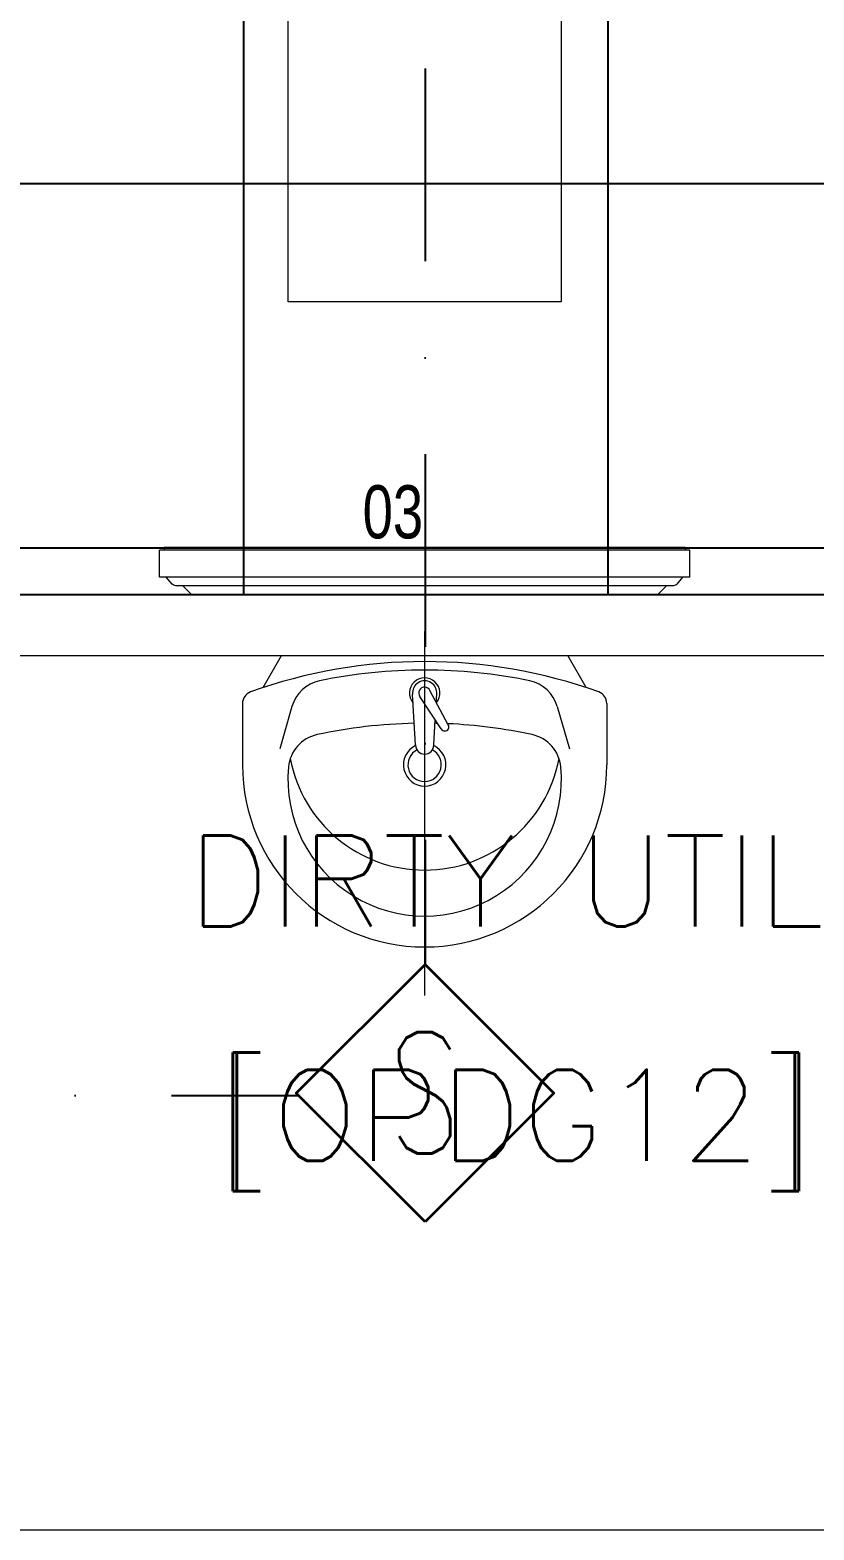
# Model space of a CAD drawing. Header units: inches. Extents: x -246178 to 57169, y -29325 to 19878.
# Drawn here: x 11648 to 12939, y -10017 to -7547 of the extents above; entities that cross this region are included whole.
import ezdxf
from ezdxf.enums import TextEntityAlignment as Align

# ---------------------------------------------------------------- set-up
doc = ezdxf.new("R2010")
doc.units = ezdxf.units.IN
doc.header["$LTSCALE"] = 25
doc.header["$MEASUREMENT"] = 0
doc.linetypes.add('DASHDOT', pattern=[25.4, 12.7, -6.35, 0, -6.35])
doc.layers.get('0').update_dxf_attribs({"color": 8})
for name, color, linetype, lineweight in [('00-Ground Floor$0$72_EGR_BASE_TEXT', 252, 'Continuous', 5), ('00-Ground Floor$0$72_EGR_EQP_TAG', 142, 'Continuous', 5), ('00-Ground Floor$0$LOADING', 253, 'Continuous', 5), ('00-Ground Floor$0$SANIT', 250, 'Continuous', 5), ('00-Ground Floor$0$Walls', 251, 'Continuous', 5), ('E-LITE-CLNG-CNDT', 6, 'DASHDOT', 35), ('F-ALRM-CLNG @ 100', 33, 'Continuous', 35), ('F-ALRM-CLNG-CNDT', 51, 'DASHDOT', 25)]:
    doc.layers.add(name, color=color, linetype=linetype, lineweight=lineweight)
doc.layers.add('00-Ground Floor$0$False Ceiling', color=251, linetype='Continuous')
doc.styles.add('00-Ground Floor$0$SIMPLEX', font='SIMPLEX.shx', dxfattribs={"height": 150})
doc.styles.add('00-Ground Floor$0$X3G_ENTITY_257CFD', font='swisscl.ttf', dxfattribs={"height": 200})
doc.styles.add('DC_Simplex', font='SIMPLEX.shx', dxfattribs={"width": 0.7})

# ---------------------------------------------------------------- blocks, each defined once
blk = doc.blocks.new('00-Ground Floor$0$DM15862C-P')
at = {"lineweight": 0}
for p, q in [((-0.3835, 0), (-0.3983, -0.0149)), ((0.3835, 0), (-0.3835, 0)), ((0.3835, 0), (0.3983, -0.0149)), ((-0.4157, -0.0175), (-0.4256, -0.0287)), ((0.41, -0.0149), (-0.4099, -0.0149)), ((0.4157, -0.0175), (0.4254, -0.0287)), ((-0.4367, -0.0287), (-0.4367, -0.0734)), ((0.4365, -0.0287), (-0.4367, -0.0287)), ((0.4365, -0.0287), (0.4365, -0.0734)), ((0.4365, -0.0734), (-0.4367, -0.0734)), ((-0.4291, -0.078), (-0.4291, -0.0734)), ((0.429, -0.078), (0.429, -0.0734)), ((0.429, -0.078), (-0.4291, -0.078))]:
    blk.add_line(p, q, dxfattribs=at)
for points in [[(-0.4099, -0.0149), (-0.4121, -0.0149), (-0.4141, -0.0158), (-0.4157, -0.0175)], [(0.4157, -0.0175), (0.4141, -0.0158), (0.4121, -0.0149), (0.41, -0.0149)]]:
    blk.add_open_spline(points, degree=3, dxfattribs=at)
blk = doc.blocks.new('00-Ground Floor$0$lav-manta 60')
at = {"layer": '00-Ground Floor$0$SANIT'}
for p, q in [((0, 0.04), (0, -0.56)), ((-0.2658, -0.0529), (-0.2358, 0)), ((-0.2358, 0), (0.2358, 0)), ((0.2658, -0.0529), (0.2358, 0)), ((-0.015, -0.1473), (-0.0199, -0.064)), ((0.0274, -0.121), (-0.0078, -0.0673)), ((0.0389, -0.1142), (0.0087, -0.0575)), ((0.0191, -0.077), (0.0199, -0.064)), ((-0.3, -0.0789), (-0.3, -0.18)), ((-0.2185, -0.0841), (-0.2383, -0.1537)), ((0.2185, -0.0841), (0.2383, -0.1537)), ((0.3, -0.0789), (0.3, -0.18)), ((0.015, -0.1473), (0.0174, -0.1057))]:
    blk.add_line(p, q, dxfattribs=at)
for centre, radius, start, end in [((0, -0.8557), 0.8457, 70.1771, 109.8229), ((0, -0.8696), 0.8457, 78.1914, 101.8086), ((-0.1608, -0.1006), 0.06, 101.8086, 164.0794), ((0, -0.0617), 0.025, 320.7474, 220.368), ((0, -0.0617), 0.02, 353.2671, 186.682), ((0.1608, -0.1006), 0.06, 15.9206, 78.1914), ((-0.28, -0.0789), 0.02, 109.8229, 180), ((0, -0.0617), 0.00966, 25.4127, 215.9577), ((0.28, -0.0789), 0.02, 0, 70.1771), ((0, -0.9572), 0.8457, 91.1572, 102.0883), ((0, -0.9572), 0.8457, 88.5486, 88.844), ((0.0332, -0.1176), 0.00666, 210.6852, 30.6852), ((0, -0.9572), 0.8457, 77.9117, 87.4274), ((-0.1645, -0.189), 0.06, 102.0883, 174.8142), ((0, -0.1473), 0.015, 180, 0), ((0.1645, -0.189), 0.06, 5.1858, 77.9117), ((0, -0.1282), 0.2252, 190.6097, 349.3903), ((0, -0.18), 0.035, 115.3106, 64.6894), ((0, -0.18), 0.0275, 117.1496, 62.8504), ((0, -0.18), 0.3, 180, 0), ((0, -0.2039), 0.2252, 174.8142, 5.1858)]:
    blk.add_arc(centre, radius, start, end, dxfattribs=at)
blk = doc.blocks.new('00-Ground Floor$0$A$Ce9e1c4c3')
at = {"layer": '00-Ground Floor$0$False Ceiling', "color": 254, "linetype": 'Continuous'}
for p, q in [((-88000, -8477.4), (-88000, -4747.4)), ((-87400, -8477.4), (-87400, -4747.4)), ((-89502.1, -7800), (-85902.1, -7800)), ((-89502.1, -8400), (-85902.1, -8400))]:
    blk.add_line(p, q, dxfattribs=at)
at = {"layer": '00-Ground Floor$0$False Ceiling', "color": 254}
blk.add_line((-85902.1, -8477.4, 0), (-89502.1, -8477.4, 0), dxfattribs=at)
blk = doc.blocks.new('00-Ground Floor')
at = {"layer": '00-Ground Floor$0$LOADING'}
blk.add_lwpolyline([(12072.9, -7095.2), (12522.9, -7095.2), (12522.9, -7995.2), (12072.9, -7995.2)], close=True, dxfattribs=at)
at = {"layer": '00-Ground Floor$0$Walls'}
for p, q in [((10497.9, -8477.4, 0), (14097.9, -8477.4, 0)), ((10497.9, -8577.4, 0), (14097.9, -8577.4, 0)), ((10497.9, -10017.4, 0), (14097.9, -10017.4, 0))]:
    blk.add_line(p, q, dxfattribs=at)
at = {"layer": '00-Ground Floor$0$False Ceiling', "color": 254}
blk.add_blockref('00-Ground Floor$0$A$Ce9e1c4c3', (100000, 0), dxfattribs=at)
at = {"layer": '00-Ground Floor$0$LOADING', "xscale": -1000, "yscale": 1000, "zscale": 1000, "rotation": 180}
blk.add_blockref('00-Ground Floor$0$DM15862C-P', (12297.9, -8477.4, 0), dxfattribs=at)
at = {"layer": '00-Ground Floor$0$SANIT', "xscale": 1000.000000000223, "yscale": 1000.000000000223, "zscale": 1000.000000000223}
blk.add_blockref('00-Ground Floor$0$lav-manta 60', (12297.9, -8577.4, 0), dxfattribs=at)
at = {"layer": '00-Ground Floor$0$72_EGR_BASE_TEXT', "char_height": 150, "attachment_point": 2, "style": '00-Ground Floor$0$SIMPLEX'}
for s, insert in [('DIRTY UTILITY', (12566.6, -8873.7)), ('[OPDG12]', (12448.1, -9259.5, 0))]:
    blk.add_mtext(s, dxfattribs=dict(at, insert=insert))
at = {"layer": '00-Ground Floor$0$72_EGR_EQP_TAG', "insert": (12245.6, -8297.1, 0), "char_height": 87.47, "attachment_point": 2, "style": '00-Ground Floor$0$X3G_ENTITY_257CFD'}
blk.add_mtext('03', dxfattribs=at)
blk = doc.blocks.new('A$C5CF53093')
blk.add_lwpolyline([(0, -212.1), (-212.1, 0), (0, 212.1), (212.1, 0)], close=True)
blk = doc.blocks.new('*U12')
at = {"xscale": 0.01, "yscale": 0.01, "zscale": 0.01}
blk.add_blockref('A$C5CF53093', (0.007, -0.007), dxfattribs=at)
at = {"color": 6, "style": 'DC_Simplex', "width": 0.7, "flags": 8}
blk.add_attdef('TYPE', text='', height=2, rotation=360, dxfattribs=at).set_placement((0, 0), align=Align.MIDDLE_CENTER)

msp = doc.modelspace()

# ---------------------------------------------------------------- linework, layer by layer
at = {"layer": 'F-ALRM-CLNG-CNDT'}
for points in [[(11912.8, -6900.7), (12223.6, -6900.7, -0.414214), (12298.6, -6975.7), (12298.6, -9086)], [(9900.7, -7112.8), (9900.7, -9227.2, 0.414214), (9975.7, -9302.2), (12090.6, -9302.2)]]:
    msp.add_lwpolyline(points, format="xyb", dxfattribs=at)

# ---------------------------------------------------------------- block references
at = {"layer": 'E-LITE-CLNG-CNDT'}
msp.add_blockref('00-Ground Floor', (0, 0), dxfattribs=at)
at = {"layer": 'F-ALRM-CLNG @ 100', "xscale": 100, "yscale": 100, "zscale": 100}
msp.add_blockref('*U12', (12297.9, -9297.4, 0), dxfattribs=at).add_auto_attribs({'TYPE': 'S'})

doc.saveas('drawing.dxf')
